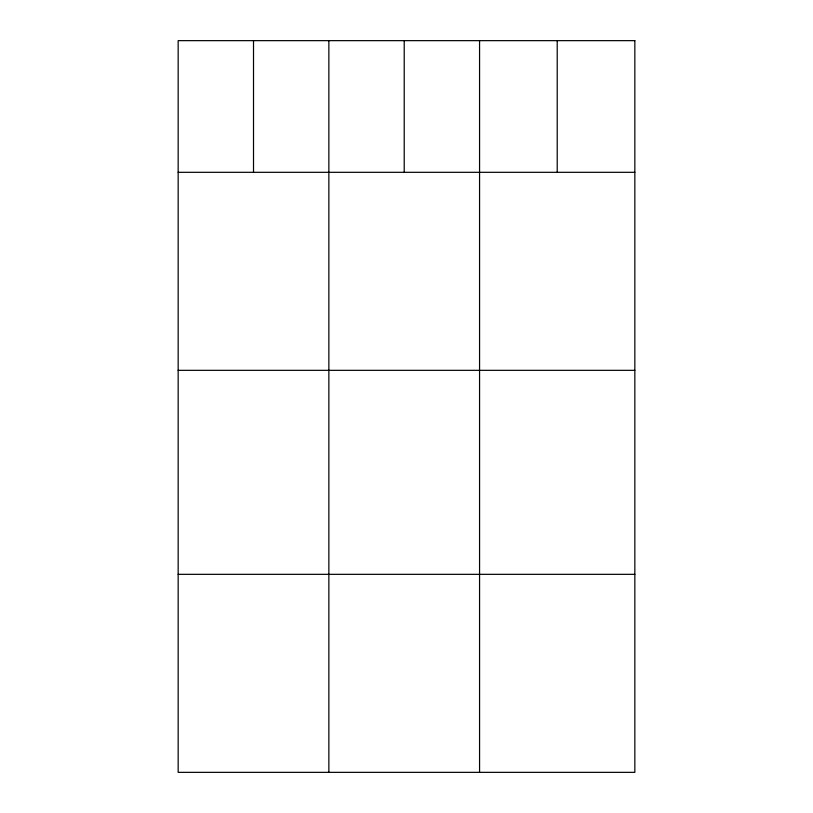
<?xml version="1.0" encoding="UTF-8"?>
<svg xmlns="http://www.w3.org/2000/svg" width="813" height="813" viewBox="0 0 813 813"><rect width="100%" height="100%" fill="white"/><g stroke="black" fill="none" stroke-linecap="round" stroke-linejoin="round"><path stroke-width="1.22" d="M178.159 172.315L634.841 172.315M178.159 370.332L634.841 370.332M178.159 574.334L634.841 574.334M557.21 40.65L557.21 172.315M479.568 40.65L479.568 772.35M404.213 40.65L404.213 172.315M328.859 40.65L328.859 772.35M253.514 40.65L253.514 172.315M634.841 40.65L178.159 40.65L178.159 772.35L634.841 772.35L634.841 40.65"/></g></svg>
